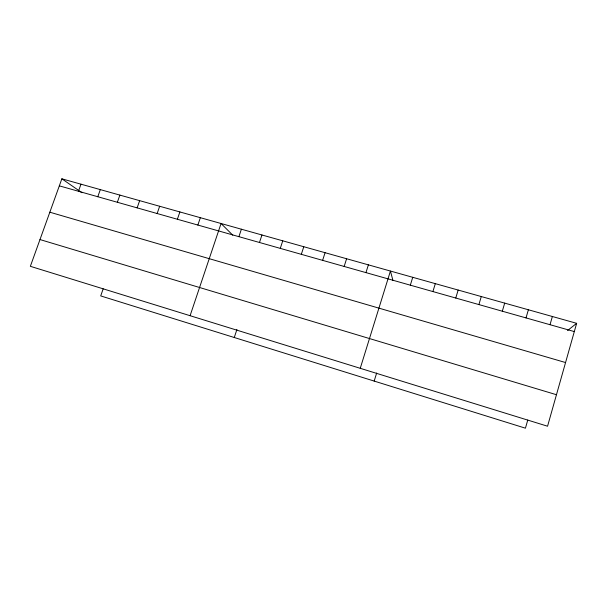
<?xml version="1.0" encoding="UTF-8"?>
<svg xmlns="http://www.w3.org/2000/svg" width="607" height="607" viewBox="0 0 607 607"><rect width="100%" height="100%" fill="white"/><g stroke="black" fill="none" stroke-linecap="round" stroke-linejoin="round"><path stroke-width="0.91" d="M576.65 323.319L547.56 426.22L30.35 266.314L61.861 178.815L576.65 323.319L567.545 330.549M550.018 324.707L552.37 316.505M527.764 420.036L525.434 428.185L100.709 295.913L103.19 288.811M526.019 317.916L528.378 309.767M502.315 311.209L504.69 303.121M478.9 304.585L481.283 296.55M455.766 298.037L458.156 290.055M432.905 291.565L435.31 283.644M410.324 285.176L412.737 277.308M374.178 381.082L376.666 373.009M360.247 368.305L390.43 271.048L392.926 280.419M365.953 272.619L368.388 264.857M344.161 266.45L346.605 258.741M322.62 260.357L325.071 252.694M301.322 254.333L303.788 246.723M280.282 248.377L282.748 240.82M234.279 337.507L236.92 329.487M259.477 242.489L261.951 234.977M238.908 236.669L241.389 229.211M190.09 315.701L221.062 223.497L232.777 235.19M197.859 225.053L200.356 217.685M177.381 219.256L179.884 211.942M157.145 213.535L159.656 206.266M137.136 207.867L139.648 200.651M117.356 202.275L119.875 195.097M97.795 196.736L100.322 189.604M78.455 191.266L80.981 184.179M59.327 185.848L574.313 331.581M49.835 212.207L565.565 362.546M39.986 239.56L556.467 394.725M61.861 178.815L82.006 192.738"/></g></svg>
